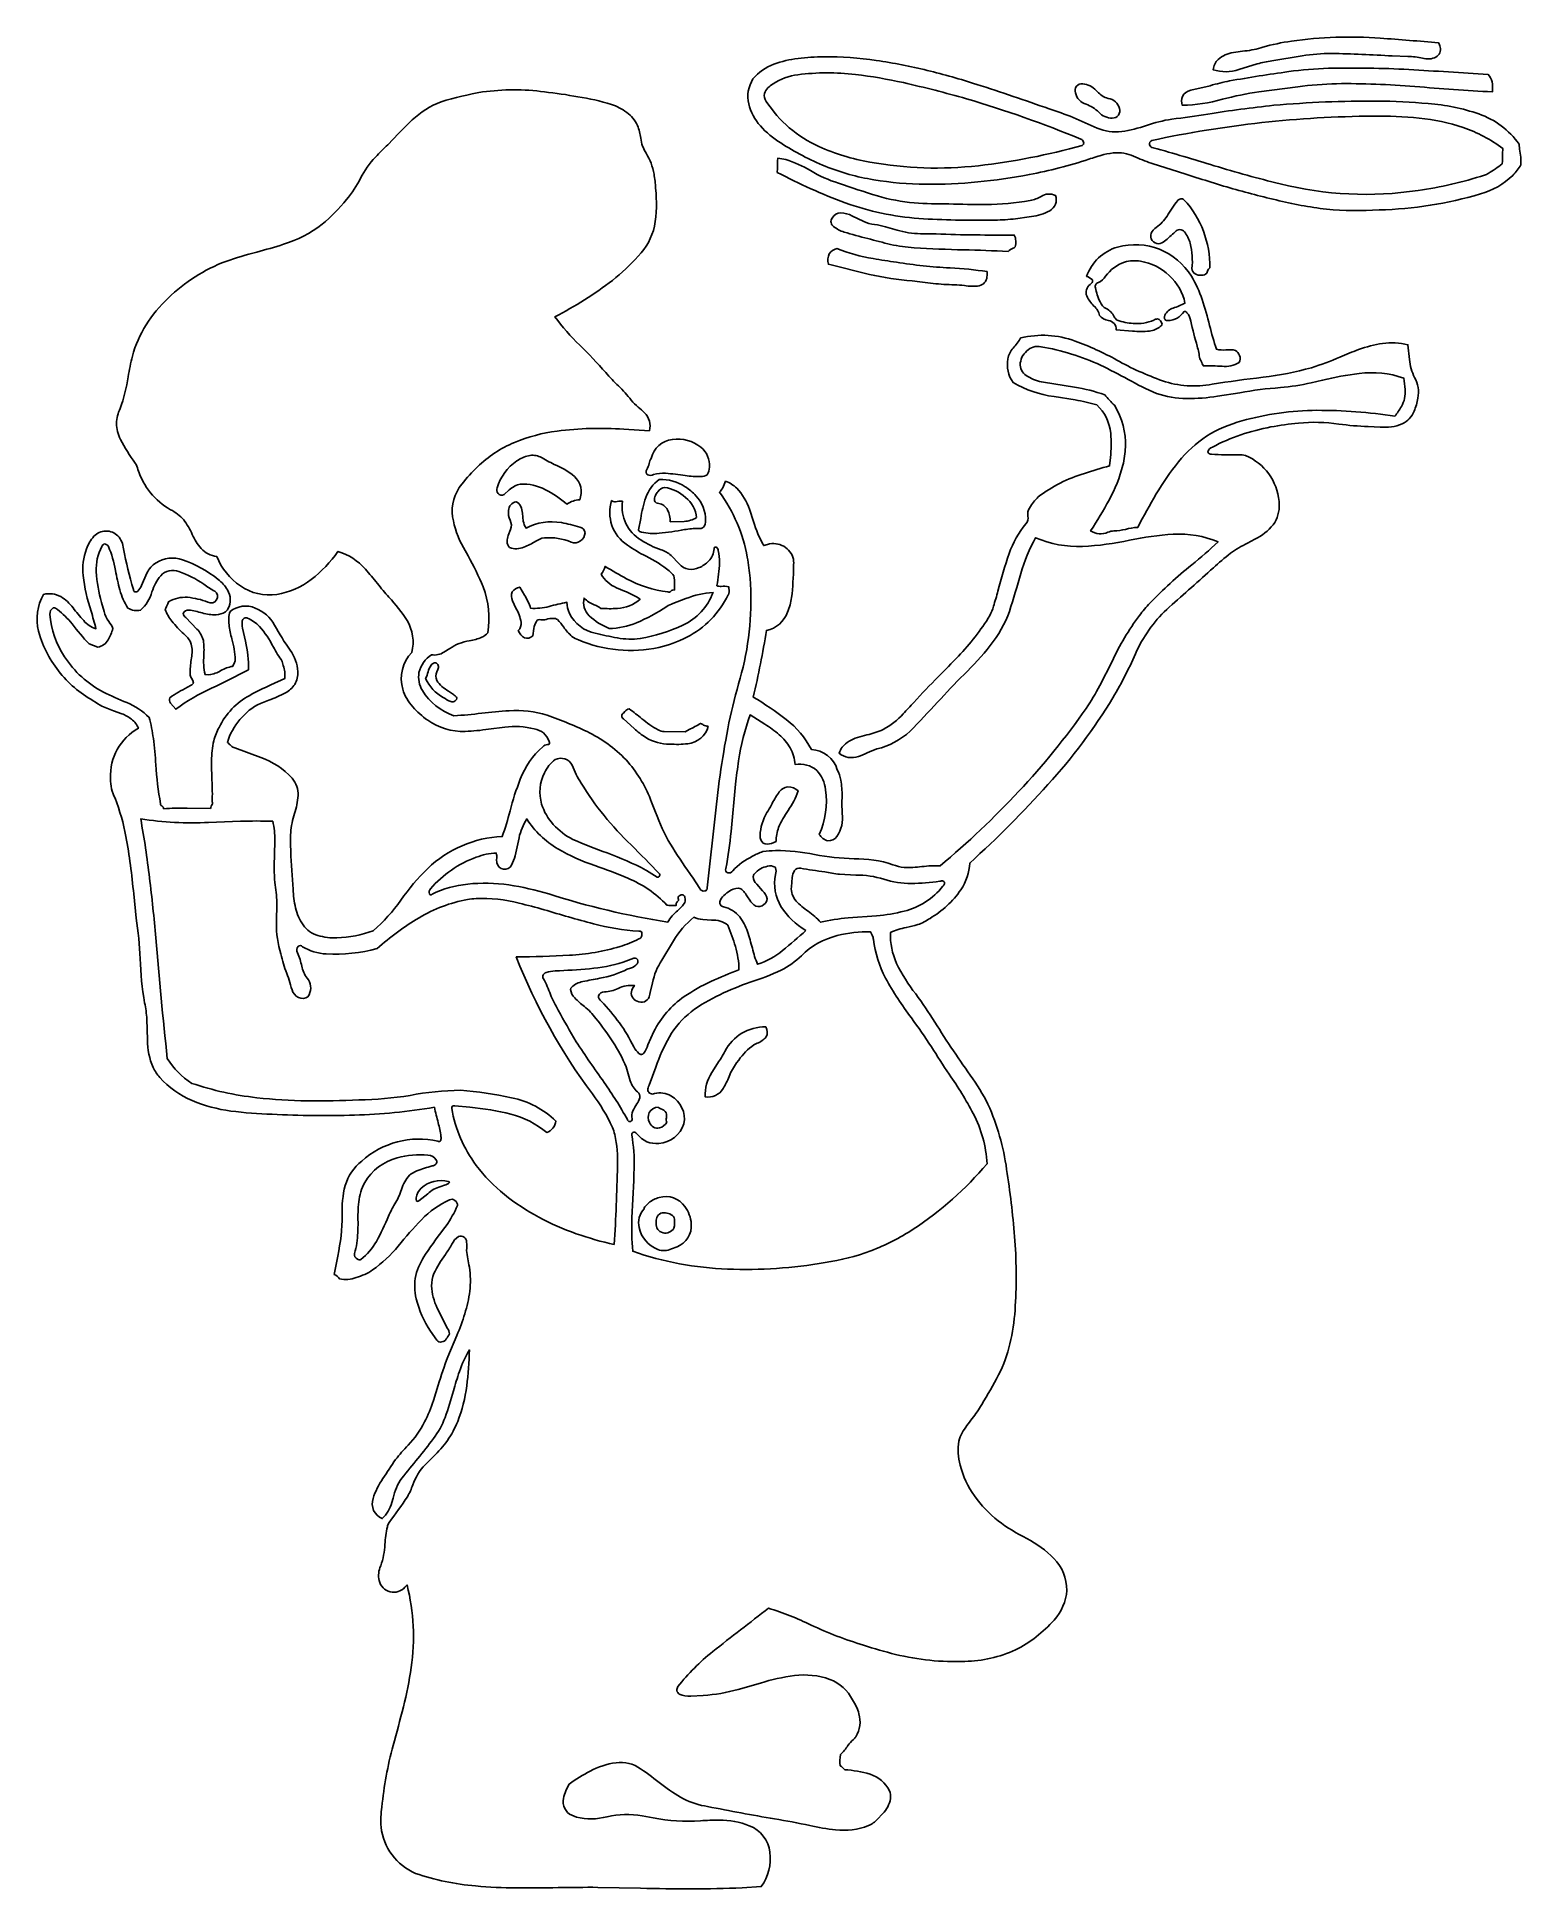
# Model space of a CAD drawing. Header units: metres. Extents: x 0 to 14, y 2.3 to 19.7.
import ezdxf

# ---------------------------------------------------------------- set-up
doc = ezdxf.new("R2010")
doc.units = ezdxf.units.M

msp = doc.modelspace()

# ---------------------------------------------------------------- linework, layer by layer
at = {"layer": 'Layer 1', "color": 0}
for points in [[(11.64863, 19.50509, 0.0396), (11.51036, 19.47703), (11.33619, 19.42223, -0.1549), (11.09415, 19.42187, -0.1643), (11.14167, 19.51961, -0.1475), (11.28478, 19.58258), (11.39408, 19.59846, 0.0526), (11.56301, 19.63467, -0.0337), (11.83179, 19.6905, -0.0547), (12.6707, 19.71883, -0.0052), (13.22053, 19.67481, -0.052), (13.23404, 19.63573, -0.3687), (13.19522, 19.54027, -0.1852), (13.06823, 19.53109, 0.0508), (12.93036, 19.54591), (12.78322, 19.55153, 0.0113), (12.21074, 19.57483, 0.0405), (11.93411, 19.55218), (11.64863, 19.50509)], [(12.66028, 18.09976, -0.0367), (12.16244, 18.10641, -0.0306), (11.68842, 18.19374, -0.0142), (11.22177, 18.31656, -0.0055), (10.75857, 18.46216), (10.52918, 18.53441, -0.0251), (10.36592, 18.59623, 0.1291), (10.18125, 18.63871, 0.0541), (10.06247, 18.62109, 0.0201), (9.92025, 18.5773, -0.0357), (9.36053, 18.43416, -0.0497), (8.38127, 18.34117, -0.039), (7.89291, 18.38443, -0.0547), (7.43613, 18.51134, -0.0442), (7.01522, 18.73084, -0.0704), (6.8236, 18.89222, -0.1328), (6.7148, 19.09943, -0.2081), (6.75407, 19.33441, -0.1409), (6.95034, 19.47351, -0.0603), (7.17864, 19.5277, -0.0295), (7.42264, 19.5445, -0.0385), (7.91724, 19.50905, -0.0253), (8.39823, 19.41523, -0.0163), (8.86409, 19.28351, -0.0069), (9.5476, 19.05277, -0.0158), (9.77459, 18.97201, 0.0102), (9.99986, 18.87134, 0.1233), (10.23131, 18.8378, 0.0474), (10.46493, 18.89631, -0.0468), (10.70356, 18.955, 0.0063), (11.04448, 19.00346, -0.0124), (11.66573, 19.08597, -0.0231), (12.63986, 19.12643, -0.0222), (13.12259, 19.10222, -0.0664), (13.60017, 19.00441, -0.1545), (13.97906, 18.72052), (13.98424, 18.67142, -0.0501), (13.99714, 18.52488, -0.0549), (13.91977, 18.42584, -0.1266), (13.61419, 18.25102, -0.0663), (12.66028, 18.09976)], [(9.85851, 18.70816, 0.3892), (9.87204, 18.73856, 0.2716), (9.84691, 18.76681, 0.025), (8.76735, 19.14875, 0.0115), (8.1723, 19.30006, 0.0233), (7.71952, 19.37772, 0.0591), (7.17748, 19.37484, 0.1062), (6.94365, 19.28869, 0.1648), (6.8611, 19.19799, 0.2211), (6.87936, 19.12257, 0.1439), (7.37508, 18.69799, 0.0641), (7.85655, 18.55031, 0.0724), (8.87956, 18.5166, 0.0404), (9.85851, 18.70816)], [(11.52638, 19.21225, 0.0335), (11.18137, 19.14251, -0.0658), (10.80331, 19.08639, -0.1659), (10.80443, 19.16957, -0.2304), (10.88404, 19.2282), (11.06642, 19.27128, -0.0255), (11.24927, 19.31576, -0.0101), (11.80649, 19.40366, -0.0261), (12.18306, 19.43517, -0.0201), (12.93908, 19.42302, -0.0029), (13.68777, 19.37627, -0.0936), (13.72575, 19.30846, -0.0329), (13.72859, 19.21216, -0.0062), (12.99605, 19.26317, 0.0231), (12.25849, 19.29008, 0.0256), (11.89196, 19.26044), (11.52638, 19.21225)], [(5.29112, 2.28564, 0.0062), (4.91515, 2.28286, -0.0065), (4.52447, 2.2801, -0.0216), (4.13764, 2.29921, -0.0611), (3.57135, 2.4173, -0.2701), (3.24634, 2.8545, -0.0512), (3.25351, 3.04298, -0.0412), (3.35971, 3.62263, 0.0061), (3.45725, 3.98663, 0.026), (3.52981, 4.35742, 0.1004), (3.49137, 5.13673), (3.47083, 5.11486, -0.608), (3.22889, 5.1777, -0.1743), (3.24306, 5.31687, 0.0787), (3.28228, 5.51856, -0.0424), (3.30583, 5.68563, -0.1075), (3.32333, 5.72683, 0.0149), (3.49487, 5.96875, 0.0461), (3.54556, 6.08034, -0.1132), (3.66301, 6.26957), (3.73821, 6.34556, 0.1115), (3.96889, 6.67713, 0.0606), (4.05447, 7.01225, 0.0294), (4.07914, 7.3517, 0.0556), (3.98533, 7.14843, 0.0149), (3.92986, 6.96616, -0.0242), (3.84981, 6.71555, -0.0689), (3.74143, 6.51629, -0.0083), (3.4411, 6.14384, 0.0929), (3.35948, 5.95486), (3.34718, 5.91337, -0.1453), (3.25765, 5.76183, -0.4), (3.17114, 5.95141, -0.0781), (3.26381, 6.13942, -0.0117), (3.38356, 6.3182, -0.034), (3.50051, 6.45366, 0.0806), (3.65752, 6.67309, 0.0378), (3.73998, 6.87503), (3.78558, 7.0189, -0.0227), (3.8776, 7.28852), (3.96091, 7.48907, 0.0228), (4.03623, 7.69319, 0.0467), (4.08274, 7.90713, 0.0674), (4.07952, 8.13401, -0.0379), (4.05329, 8.29065, 0.0284), (4.05362, 8.36891, 0.5328), (3.97578, 8.42182, 0.1364), (3.91501, 8.3481, -0.0245), (3.85284, 8.25252, 0.0456), (3.74337, 8.07166, 0.104), (3.72356, 7.95703, 0.1078), (3.77602, 7.7474), (3.87434, 7.555, -0.1322), (3.89034, 7.50448, -0.0788), (3.86064, 7.45585, -0.2435), (3.8176, 7.42726, -0.3728), (3.77242, 7.44382), (3.71331, 7.52898, -0.0878), (3.5775, 7.83496, -0.1122), (3.57405, 8.05431, -0.0835), (3.66602, 8.2546, -0.0129), (3.85956, 8.52317, 0.0573), (3.96647, 8.71284, 0.2824), (3.94276, 8.76111, 0.3289), (3.89253, 8.76646, 0.0991), (3.62784, 8.58023, 0.0174), (3.40817, 8.33161, -0.0666), (3.16626, 8.10606, -0.0851), (3.01169, 8.03646, -0.1566), (2.85421, 8.02336, 0.1222), (2.8043, 8.06481), (2.83786, 8.23775, 0.0522), (2.87973, 8.62079, -0.0689), (2.90701, 8.9017, -0.1442), (3.06358, 9.13288, -0.2412), (3.78257, 9.32151, 0.3891), (3.80952, 9.32606, 0.1019), (3.81091, 9.36524, 0.0365), (3.78531, 9.49368, -0.0146), (3.74939, 9.6398, -0.0356), (2.99636, 9.56612, -0.0193), (2.21859, 9.57342, -0.0253), (1.82943, 9.60471, -0.0667), (1.46539, 9.70277, -0.1069), (1.15969, 9.92164, -0.0719), (1.09708, 10.01378, -0.1064), (1.04354, 10.27469), (1.03775, 10.47056, 0.0374), (1.01641, 10.6241, -0.0353), (0.9743, 11.04027, 0.0209), (0.93821, 11.42334), (0.91317, 11.65078, 0.0223), (0.84021, 12.19286, 0.0467), (0.73706, 12.55332, -0.0482), (0.70394, 12.64124, -0.03), (0.69476, 12.74012, -0.286), (0.95796, 13.21309, 0.1277), (0.89325, 13.29823, 0.0704), (0.80057, 13.35006), (0.72381, 13.37819, -0.0497), (0.59868, 13.43016, -0.0211), (0.41918, 13.54724, -0.0605), (0.25657, 13.69067, -0.0967), (0.03358, 14.06523), (0.01645, 14.12742, -0.197), (0.06388, 14.4757, -0.1876), (0.22474, 14.45382, -0.0918), (0.34104, 14.34976, 0.0163), (0.44202, 14.22778, 0.1487), (0.55695, 14.15208, 0.0138), (0.51128, 14.31729, -0.0495), (0.43634, 14.6522, -0.1159), (0.46864, 14.90332, -0.0905), (0.53784, 15.02292, -0.4171), (0.76464, 15.02755, -0.1626), (0.8167, 14.90486, 0.0254), (0.91032, 14.52285, 0.6779), (0.95154, 14.50503, 0.0969), (0.98581, 14.55797), (1.03733, 14.67576, -0.1396), (1.12466, 14.77281, -0.2303), (1.37365, 14.80183, -0.0863), (1.71055, 14.61646, -0.0839), (1.79684, 14.51858, -0.2771), (1.80245, 14.33789, -0.1412), (1.77965, 14.31003, -0.1257), (1.69021, 14.28296, -0.0695), (1.56045, 14.30027, 0.0305), (1.43373, 14.32783, 0.338), (1.38127, 14.29564, 0.2109), (1.40547, 14.25622), (1.50965, 14.14877, -0.1223), (1.57085, 14.04195, -0.0455), (1.57495, 13.90008, 0.0753), (1.58668, 13.71953), (1.62327, 13.71726, 0.1047), (1.73649, 13.75677, -0.0933), (1.84602, 13.79658), (1.85994, 13.82508, 0.1555), (1.87184, 13.85778, 0.0577), (1.83882, 14.0557, -0.0327), (1.81228, 14.18932, -0.1099), (1.82205, 14.31332, -0.275), (2.05952, 14.34688, -0.1689), (2.242, 14.1858, 0.0336), (2.39021, 13.94858, -0.1366), (2.46226, 13.74764, -0.1474), (2.43284, 13.62726, -0.1139), (2.34434, 13.54717, -0.0415), (2.18691, 13.47864), (2.10813, 13.44791, 0.1156), (1.91565, 13.29473, 0.1086), (1.79664, 13.07951, -0.0709), (1.83112, 13.0474, 0.1141), (1.86653, 13.02747), (2.11143, 12.93825, -0.1245), (2.40697, 12.74182, -0.1887), (2.46333, 12.57829, -0.0621), (2.43044, 12.40818, 0.0577), (2.39396, 12.23004, 0.0194), (2.39482, 12.05094, 0.0099), (2.41731, 11.6965, 0.0452), (2.43916, 11.52117, 0.0982), (2.51087, 11.35913, 0.1673), (2.65055, 11.25942, 0.0751), (2.83059, 11.23629, 0.0779), (3.17215, 11.30456, 0.0617), (3.4331, 11.59225, -0.046), (3.68668, 11.89223, -0.1818), (4.38882, 12.19254, 0.0202), (4.46272, 12.43332, -0.0297), (4.55897, 12.73263, -0.1218), (4.77093, 13.03839, -0.1627), (4.81701, 13.05926, 0.6998), (4.83154, 13.08968, 0.1004), (4.77798, 13.16913, 0.1042), (4.6915, 13.20703, 0.0952), (4.4132, 13.2242), (4.26117, 13.20478, -0.0291), (4.03941, 13.18309, -0.1587), (3.68611, 13.28919, -0.0613), (3.5455, 13.41507, -0.1142), (3.45103, 13.5806, -0.2659), (3.53634, 13.92894, 0.2026), (3.49164, 14.22795, 0.0521), (3.32087, 14.44822, -0.0165), (3.21129, 14.57868, 0.0196), (3.09804, 14.71265, 0.1461), (2.83931, 14.88027, -0.0776), (2.58815, 14.61528, -0.1211), (2.26322, 14.47572, -0.1928), (1.92002, 14.55494, -0.1494), (1.69701, 14.83374, -0.1773), (1.54895, 14.90846, -0.0747), (1.46592, 15.04035, 0.0469), (1.38537, 15.17923, 0.0996), (1.2603, 15.27371, -0.1843), (0.9536, 15.65121, 0.1017), (0.927, 15.71258, -0.0379), (0.78885, 15.93595, -0.1014), (0.75057, 16.0881, -0.0994), (0.7855, 16.2281, 0.0494), (0.86065, 16.52604, -0.0176), (0.9015, 16.72123, -0.0773), (1.03, 17.0154, -0.0604), (1.23802, 17.26884, -0.1021), (1.7836, 17.61483, -0.0219), (2.07396, 17.70281, 0.0146), (2.32521, 17.77599, 0.091), (2.6904, 17.96446, 0.0499), (2.92125, 18.19793, 0.0515), (3.05357, 18.39891, -0.0738), (3.19413, 18.59833, -0.0166), (3.30914, 18.71511), (3.41143, 18.81885, -0.0194), (3.54112, 18.94791, -0.1029), (3.81337, 19.11884, -0.032), (4.20317, 19.21171, -0.0676), (4.78712, 19.21286, -0.0178), (5.10308, 19.16652, -0.0367), (5.41819, 19.09437, -0.0766), (5.56274, 19.01945, -0.1297), (5.66552, 18.89568, -0.0594), (5.6954, 18.77592, 0.1147), (5.74693, 18.63439, -0.0919), (5.82055, 18.43724, -0.0296), (5.83539, 18.30392, -0.0715), (5.82464, 17.94587, -0.1398), (5.67129, 17.66385, -0.0386), (5.42861, 17.43599, -0.0469), (4.88657, 17.09284, 0.046), (5.11952, 16.82481, -0.0209), (5.36543, 16.56637, 0.0236), (5.48634, 16.4402, -0.0381), (5.60468, 16.30679, 0.0533), (5.67221, 16.24092, -0.0321), (5.73053, 16.1869, -0.2795), (5.77773, 16.01877), (5.53601, 16.03347, 0.0466), (4.90594, 16.01528, 0.0662), (4.50419, 15.9077, 0.0929), (4.15575, 15.67823, 0.037), (4.00903, 15.51564, 0.2104), (3.92131, 15.20605, 0.0921), (4.02276, 14.91804), (4.06634, 14.83764, -0.0361), (4.20845, 14.54517, -0.1409), (4.25183, 14.11425, -0.112), (4.19725, 14.07126, -0.0637), (4.07858, 14.03708, 0.1191), (3.89453, 13.96405), (3.83895, 13.9306, -0.1882), (3.72224, 13.90566, 0.1934), (3.60392, 13.73877, 0.1776), (3.6363, 13.56848, 0.1796), (3.93364, 13.33157, 0.0208), (4.19527, 13.35502, -0.019), (4.45421, 13.37866, -0.098), (4.81186, 13.33553, -0.033), (5.21331, 13.16974, -0.09), (5.57624, 12.89404, -0.0853), (5.79809, 12.51749), (5.83593, 12.42223, 0.0464), (5.97619, 12.1197, 0.0151), (6.15971, 11.84244, -0.0175), (6.25205, 11.70311, 0.3338), (6.30024, 11.67892, 0.4674), (6.32065, 11.70738), (6.40333, 12.44222, -0.0238), (6.538, 13.3173, -0.0119), (6.64634, 13.73608, 0.084), (6.72743, 14.62721, 0.0253), (6.70003, 14.82523, 0.1163), (6.43758, 15.43892, 0.0582), (6.46868, 15.47902, -0.038), (6.49604, 15.54153, -0.1085), (6.60114, 15.47696, -0.1099), (6.72023, 15.27785), (6.76019, 15.16326, 0.0559), (6.85518, 14.9349), (6.89196, 14.94694, -0.4238), (7.13605, 14.80667, -0.0592), (7.13577, 14.73936, -0.0312), (7.11779, 14.44521, -0.0607), (7.08084, 14.30791, -0.2564), (6.88127, 14.13542, -0.0168), (6.75701, 13.50772, -0.0299), (7.06775, 13.29515, -0.11), (7.3044, 13.0133, -0.3183), (7.5491, 12.82212, -0.0793), (7.58303, 12.7238, -0.0443), (7.59411, 12.57408, 0.0176), (7.59499, 12.41037, -0.1924), (7.54514, 12.19427, -0.2847), (7.45993, 12.1526, -0.1871), (7.3787, 12.2121, 0.1403), (7.43895, 12.6342, 0.1627), (7.3551, 12.81534, 0.2344), (7.15223, 12.87012, 0.1154), (7.104, 13.02949, 0.0812), (7.00066, 13.1526, 0.038), (6.8668, 13.25166), (6.72693, 13.3389, 0.0492), (6.61859, 12.90627, 0.0127), (6.59017, 12.68662), (6.54805, 12.23991, -0.0198), (6.49862, 11.89135, 0.4504), (6.51613, 11.85088, 0.377), (6.56247, 11.87002, -0.0885), (6.75007, 12.00631, -0.0442), (6.84735, 12.05054, -0.0271), (6.96619, 12.06037, -0.0486), (7.33567, 12.0231, 0.0445), (7.70726, 11.98313, -0.0833), (8.07337, 11.92709, 0.0678), (8.17937, 11.90126, 0.0444), (8.3465, 11.90837, -0.048), (8.51899, 11.91553, 0.0301), (9.26114, 12.61903, 0.0363), (9.8959, 13.39991, 0.0279), (10.02554, 13.61643), (10.14007, 13.84132, -0.0502), (10.39931, 14.27766, -0.0209), (10.49731, 14.39275, -0.0316), (10.89209, 14.75372, 0.0134), (11.14082, 14.97016, 0.1137), (10.71708, 15.04283, 0.037), (10.30608, 14.9858, -0.0418), (9.86284, 14.92719, -0.1111), (9.41986, 15.00991, 0.0594), (9.28124, 14.67349, -0.007), (9.17289, 14.31513, -0.0842), (8.99221, 13.993, -0.0315), (8.74438, 13.7202, 0.0098), (8.49449, 13.45837, -0.0093), (8.23491, 13.18454, -0.1283), (7.92209, 13.01774, 0.0475), (7.83104, 12.98112, -0.0394), (7.74781, 12.94669, -0.2565), (7.56623, 12.97751, -0.0825), (7.59658, 13.03521, -0.1509), (7.73906, 13.12479), (7.82889, 13.15051, 0.0495), (7.98217, 13.20159, 0.0841), (8.17106, 13.3498, 0.0143), (8.27041, 13.45691, -0.0149), (8.50202, 13.69911, 0.008), (8.69089, 13.89342, 0.0559), (8.98731, 14.27563, 0.0545), (9.02164, 14.36283, 0.0134), (9.06463, 14.50705, -0.0222), (9.16973, 14.85991, -0.0821), (9.32721, 15.14193, 0.2651), (9.34685, 15.21297, -0.2027), (9.36315, 15.28962, -0.0968), (9.44525, 15.39418, -0.0896), (9.87954, 15.61603, -0.0136), (10.11752, 15.68692), (10.12508, 15.76585, 0.0503), (10.12836, 15.99357, 0.1835), (9.99569, 16.26142, 0.0343), (9.79325, 16.30818), (9.5931, 16.33974, -0.0997), (9.20663, 16.47231, -0.2022), (9.15811, 16.69502, -0.1511), (9.20729, 16.7966, 0.0639), (9.27893, 16.89345, -0.1472), (9.79211, 16.86355, -0.0395), (10.18449, 16.68462, 0.0411), (10.61584, 16.48886, 0.1291), (11.08527, 16.45738, -0.0084), (11.56442, 16.52227, 0.0366), (12.02215, 16.61267, 0.0283), (12.28946, 16.71285, -0.0123), (12.46508, 16.7829, -0.0551), (12.69144, 16.84065, -0.0922), (12.93099, 16.82835), (12.9452, 16.68905, 0.095), (12.99395, 16.51986, -0.1813), (13.02449, 16.3241, -0.0593), (12.98903, 16.20214, -0.1833), (12.87705, 16.08212, -0.1282), (12.67023, 16.053), (12.5564, 16.05824, -0.0274), (12.27917, 16.08071, 0.0632), (11.89764, 16.08976, 0.0215), (11.63872, 16.0534, 0.0767), (11.08658, 15.86357, 0.2891), (11.04493, 15.81797, 0.3866), (11.07933, 15.79669, 0.0205), (11.33247, 15.79023, -0.0736), (11.39996, 15.78359, -0.2792), (11.71588, 15.35211, -0.1525), (11.67657, 15.15357), (11.66137, 15.13165, -0.1019), (11.48624, 14.9949), (11.419, 14.95898, 0.0413), (11.2568, 14.86267, 0.0194), (11.09635, 14.72655, -0.0042), (10.67984, 14.35549, 0.098), (10.37503, 13.94473, -0.0315), (10.14876, 13.50109, -0.0474), (9.53626, 12.68182, -0.0245), (8.79878, 11.94246, -0.1309), (8.71442, 11.69044, -0.1091), (8.42375, 11.42117, -0.0672), (8.30788, 11.36166, -0.0193), (8.19903, 11.33427, 0.0529), (8.05175, 11.2889, 0.1232), (8.10853, 10.99596, 0.0533), (8.28904, 10.70803, -0.0183), (8.46836, 10.44265, 0.0126), (8.82598, 9.90886, -0.0516), (8.98701, 9.63176, -0.0696), (9.15158, 9.01486, -0.0197), (9.22421, 8.38103, -0.0352), (9.22564, 7.72734, -0.0396), (9.17748, 7.41001, -0.0598), (9.07108, 7.11646, -0.0165), (8.91103, 6.83738, -0.0351), (8.82116, 6.70483, 0.0349), (8.72691, 6.57083, 0.0779), (8.69635, 6.4932, 0.1135), (8.70819, 6.26498, 0.0933), (8.84386, 5.97604, 0.069), (9.06487, 5.74113, 0.0393), (9.336, 5.57321, -0.0828), (9.59257, 5.38635, -0.1966), (9.71365, 5.08492, -0.1716), (9.59377, 4.80572, -0.0957), (9.22959, 4.524, -0.1006), (8.75207, 4.41563, -0.0692), (8.09901, 4.48212, -0.0195), (7.79514, 4.56888, -0.0373), (7.30234, 4.75889, 0.0375), (6.90074, 4.91684, 0.0057), (6.37501, 4.50803, 0.0597), (6.04653, 4.17926, 0.4428), (6.05899, 4.10679, 0.146), (6.16644, 4.08957), (6.28518, 4.09543, 0.055), (6.61364, 4.15149), (6.82602, 4.21163, -0.0439), (7.14417, 4.28174, -0.1186), (7.47866, 4.24662, -0.184), (7.69382, 4.05328, -0.0814), (7.7527, 3.92218, -0.209), (7.72445, 3.70543, -0.0648), (7.70136, 3.68084, 0.0439), (7.65009, 3.62212, -0.0372), (7.57981, 3.53698, 0.0818), (7.57722, 3.43212, -0.0549), (7.61874, 3.395, -0.0585), (7.85817, 3.35222, -0.203), (8.04093, 3.1961, -0.1314), (8.05125, 3.12272, -0.1442), (7.97663, 2.97852), (7.92854, 2.92826, -0.1189), (7.84224, 2.86747, -0.1216), (7.53322, 2.82778, -0.0346), (7.28975, 2.86797, 0.0152), (6.95754, 2.93084, -0.0058), (6.32664, 3.04763, -0.0804), (6.09807, 3.12027, -0.0406), (5.89449, 3.25519, 0.0107), (5.69474, 3.4037, 0.1872), (5.46211, 3.46081, 0.087), (5.21771, 3.38109, 0.0386), (5.02164, 3.25978, 0.0932), (4.96724, 3.12423, 0.36), (5.04663, 2.96483), (5.0884, 2.94826, 0.1304), (5.37756, 2.95126, -0.1036), (5.70836, 2.95917), (5.81213, 2.94197, 0.0709), (6.25814, 2.91387, -0.0174), (6.43591, 2.91865, -0.1023), (6.71943, 2.8666, -0.2755), (6.91449, 2.6161, -0.1844), (6.83171, 2.2922), (6.65181, 2.28056, -0.0187), (5.69427, 2.27829), (5.29112, 2.28564)], [(10.14291, 18.96543, -0.2143), (10.01503, 19.02031, 0.1215), (9.89508, 19.09606, -0.264), (9.79533, 19.20363, -0.5543), (9.86348, 19.28879, -0.2044), (9.98971, 19.22629), (10.0023, 19.21434, 0.1582), (10.10428, 19.15178, -0.304), (10.20964, 19.05591, -0.525), (10.14291, 18.96543)], [(13.68901, 18.44391, 0.0327), (13.81981, 18.53524, 0.0363), (13.8223, 18.63014), (13.82527, 18.67921, 0.0817), (13.45219, 18.87675, 0.0555), (13.03737, 18.96534, 0.0294), (12.60171, 18.98403, 0.0513), (10.51514, 18.75435, 0.8198), (10.52874, 18.68666, -0.0066), (11.10468, 18.51663, 0.0145), (11.72501, 18.34635, 0.0996), (13.0272, 18.28347, 0.0437), (13.65332, 18.42845, 0.0898), (13.68901, 18.44391)], [(9.20767, 18.01403, -0.0265), (9.01041, 18.00341, -0.0194), (8.31864, 18.019, -0.0688), (7.62468, 18.16734, -0.0335), (6.98354, 18.45416), (6.98506, 18.49126, -0.0389), (6.9879, 18.58715, -0.046), (7.06314, 18.57462, -0.0612), (7.29636, 18.47006, 0.0592), (7.56099, 18.352, 0.0077), (7.92722, 18.23163, 0.0465), (8.2756, 18.16572, 0.0175), (8.60125, 18.1566, 0.0078), (8.95087, 18.15044, 0.0431), (9.36802, 18.18764, 0.0884), (9.47131, 18.22797, -0.256), (9.60577, 18.23721, -0.385), (9.5527, 18.09126, -0.0952), (9.37948, 18.03782), (9.20767, 18.01403)], [(11.03352, 17.50397, -0.2395), (10.98339, 17.48353, -0.1546), (10.92335, 17.49692, -0.2406), (10.8943, 17.54681, 0.0832), (10.87811, 17.785, 0.1086), (10.82249, 17.89298, 0.4853), (10.73478, 17.89385, -0.0183), (10.63491, 17.80382, -0.1411), (10.5803, 17.78164, -0.5329), (10.50889, 17.87964, -0.1217), (10.55699, 17.9353, 0.1066), (10.6588, 18.0421, -0.0348), (10.75991, 18.18845, -0.4162), (10.81893, 18.19637, -0.1924), (11.06264, 17.55403, 0.1962), (11.04205, 17.52369), (11.03352, 17.50397)], [(9.16002, 17.70761, 0.0103), (8.74162, 17.72358, -0.0114), (8.27459, 17.74332, -0.0392), (8.05221, 17.77469, -0.0102), (7.8363, 17.83098, -0.0198), (7.61346, 17.89142, -0.0851), (7.51477, 17.94237, -0.4273), (7.50009, 18.0237, -0.2557), (7.58354, 18.07294, -0.104), (7.68786, 18.04513), (7.79815, 17.99163, 0.0867), (7.90076, 17.96319, -0.0392), (8.00404, 17.94109), (8.11327, 17.91033, 0.0712), (8.33356, 17.87576), (8.48103, 17.87316, 0.0109), (9.21838, 17.86319, -0.1943), (9.22607, 17.7509, -0.0988), (9.20904, 17.73822, 0.1882), (9.16002, 17.70761)], [(8.96377, 17.51789, -0.0496), (8.96094, 17.46889, -0.3292), (8.88855, 17.38462, -0.086), (8.74781, 17.38663, 0.0284), (8.65417, 17.39433, -0.0291), (8.45291, 17.40742, 0.012), (8.25428, 17.43048, -0.0382), (7.85358, 17.49258), (7.46478, 17.5873, -0.1871), (7.47409, 17.6874, -0.1808), (7.54489, 17.73515, 0.0537), (7.88794, 17.64111, 0.0092), (8.10668, 17.60746, 0.0271), (8.61247, 17.55273, -0.0271), (8.96377, 17.51789)], [(11.3387, 16.66294, -0.1657), (11.17765, 16.62543, 0.0221), (11.00297, 16.62879), (10.99106, 16.65041, 0.0945), (10.96805, 16.69549, 0.0285), (10.94411, 16.81456, -0.0132), (10.88274, 17.04968, 0.1588), (10.84673, 17.13117, 0.3532), (10.81977, 17.14197, -0.2539), (10.66693, 17.05619, -0.5414), (10.63432, 17.09302), (10.63831, 17.10802, -0.203), (10.71663, 17.17397, 0.041), (10.82823, 17.2206, 0.1602), (10.68068, 17.48071, 0.1529), (10.40884, 17.6161, 0.1159), (10.25773, 17.60724, 0.1478), (10.07834, 17.47494, -0.1612), (10.01192, 17.41504, 0.4552), (9.98392, 17.36665, 0.0572), (10.02697, 17.23333, 0.1959), (10.08457, 17.16921, -0.1724), (10.16184, 17.09264, 0.1521), (10.18866, 17.06109, 0.0795), (10.34064, 17.0297, 0.1331), (10.53512, 17.06117, -0.0936), (10.56837, 17.07336, -0.2954), (10.61238, 17.0218, -0.2075), (10.59534, 16.99998, -0.1363), (10.49331, 16.95831, -0.0592), (10.33314, 16.95766), (10.17884, 16.97088, 0.4074), (10.10563, 17.05686, -0.1848), (10.02194, 17.10507, 0.1649), (9.97019, 17.19387, -0.0863), (9.90169, 17.28852, -0.3336), (9.93266, 17.39662), (9.94551, 17.40974, 0.3523), (9.95464, 17.44024, 0.1251), (9.89975, 17.47355, -0.2407), (10.19287, 17.74965, -0.3355), (10.88863, 17.47382, -0.0573), (10.99063, 17.25397, -0.019), (11.06075, 17.01042, 0.0176), (11.12474, 16.78622, 0.0816), (11.21432, 16.78004, -0.0699), (11.30335, 16.77612, -0.1425), (11.34394, 16.72669, -0.2169), (11.3387, 16.66294)], [(10.26592, 15.08835, -0.0546), (10.38285, 15.10679, -0.0095), (10.55809, 15.42227, -0.0389), (10.76756, 15.72473, -0.0721), (11.03284, 15.96787, -0.0757), (11.36508, 16.11081, -0.0683), (12.07196, 16.21058, -0.0396), (12.80804, 16.15423, 0.0323), (12.86904, 16.2461, 0.1529), (12.90525, 16.40662, 0.0281), (12.89137, 16.515, 0.1162), (12.47176, 16.55788, 0.0295), (12.1265, 16.49468), (12.01964, 16.47109, -0.0362), (11.72811, 16.4245, 0.0284), (11.34592, 16.3767), (11.13623, 16.34303, -0.0411), (10.84312, 16.32161, -0.0812), (10.56009, 16.36995, -0.0325), (10.29186, 16.50246, 0.0112), (10.03242, 16.6361, 0.0654), (9.46979, 16.81023, 0.2527), (9.33647, 16.77003, 0.2133), (9.27394, 16.63785, 0.2524), (9.34638, 16.5284, 0.0962), (9.49424, 16.47505), (9.78663, 16.4281, -0.048), (10.07154, 16.35643, 0.0401), (10.1647, 16.25806, -0.1486), (10.2663, 15.86444, -0.0501), (10.24205, 15.69214, -0.0622), (10.11285, 15.36509, -0.0221), (9.93794, 15.07406, 0.2422), (10.10104, 15.06059, -0.0843), (10.15845, 15.07446, 0.0513), (10.26592, 15.08835)], [(6.32135, 15.60351, -0.1803), (6.26278, 15.58661, -0.0463), (6.11495, 15.59505, 0.0297), (5.92973, 15.61667, 0.0726), (5.81615, 15.60441, -0.2205), (5.76112, 15.60197, -0.4077), (5.75139, 15.65307, 0.113), (5.77415, 15.70865, -0.154), (5.79512, 15.75795, -0.3261), (5.99386, 15.93568, -0.2111), (6.2632, 15.86191, -0.2483), (6.34295, 15.67606, -0.1403), (6.32135, 15.60351)], [(4.9992, 15.32679, 0.0518), (4.7959, 15.46212, 0.1336), (4.56118, 15.51542, 0.1228), (4.45573, 15.46123), (4.40584, 15.41831, -0.4042), (4.34981, 15.42789, -0.2911), (4.34204, 15.48077, -0.1732), (4.52611, 15.73343, -0.1022), (4.63727, 15.78265, -0.1688), (4.74824, 15.77058, 0.0176), (4.87964, 15.70106, -0.0767), (5.0696, 15.58799, -0.3114), (5.11956, 15.36637, 0.1404), (4.9992, 15.32679)], [(6.2871, 15.10892, -0.2292), (6.24126, 15.09691, 0.0393), (6.10762, 15.08576, -0.0229), (5.86878, 15.05123, -0.0785), (5.70361, 15.06265, -0.3501), (5.67364, 15.08462), (5.69531, 15.18985, -0.041), (5.74257, 15.38764, -0.1484), (5.87019, 15.55923, -0.1568), (6.11417, 15.49067, -0.0699), (6.21647, 15.40448, -0.1982), (6.30737, 15.17143, -0.1754), (6.2871, 15.10892)], [(6.22108, 15.19892, 0.2122), (6.11798, 15.38936, 0.1437), (5.9219, 15.48437, 0.2182), (5.85563, 15.44303, 0.0586), (5.83373, 15.40854, 0.1719), (5.82556, 15.35688, 0.294), (5.86541, 15.33288, -0.2275), (5.94771, 15.27225, -0.1202), (5.97436, 15.15999), (6.10438, 15.16265, 0.1111), (6.22108, 15.19892)], [(4.78636, 15.00692), (4.76261, 15.00425), (4.70501, 14.97555, -0.033), (4.59372, 14.92078, -0.2116), (4.45916, 14.91827, -0.1915), (4.43436, 14.97368, -0.0982), (4.44638, 15.03001), (4.46836, 15.0873, 0.2142), (4.46332, 15.174, -0.1379), (4.44859, 15.26745, -0.3374), (4.52026, 15.34884, -0.1987), (4.56417, 15.3054, -0.0763), (4.57912, 15.23993), (4.58788, 15.16665, 0.1083), (4.61335, 15.09976, -0.169), (4.94678, 15.15149, -0.0381), (5.11986, 15.10812, -0.3611), (5.17026, 15.05444, -0.4897), (5.04023, 14.96665, 0.1302), (4.78636, 15.00692)], [(6.51906, 14.47227, -0.1655), (6.12859, 14.07056, -0.0659), (5.86602, 13.97606, -0.1544), (5.10767, 14.04656, -0.0687), (5.04644, 14.07905, -0.057), (4.9693, 14.16656, 0.0402), (4.90887, 14.23812, 0.1613), (4.87384, 14.24903, 0.0763), (4.80245, 14.2395, -0.1402), (4.75228, 14.23585, 0.4139), (4.71128, 14.22101, 0.0999), (4.68821, 14.15372), (4.67623, 14.0837, -0.295), (4.59906, 14.06658, -0.1811), (4.54095, 14.13372, 0.2158), (4.56669, 14.21302, 0.0904), (4.51825, 14.34605), (4.48656, 14.41536, -0.2184), (4.48354, 14.49917, -0.204), (4.55421, 14.54391), (4.59785, 14.46835, -0.0716), (4.65638, 14.34439, 0.0826), (4.83032, 14.36123, -0.0202), (4.99878, 14.40113, 0.0975), (5.02333, 14.29607, 0.232), (5.26703, 14.10896, 0.0164), (5.47552, 14.06507, 0.0729), (5.69013, 14.05848, 0.0651), (6.09362, 14.18492, 0.1961), (6.37756, 14.49401, 0.0754), (6.12103, 14.43603), (5.99954, 14.38919, 0.0579), (5.94099, 14.3613, -0.0441), (5.65503, 14.20681, -0.0929), (5.39685, 14.15366, -0.0929), (5.21021, 14.27449, -0.2748), (5.16162, 14.44035, 0.1189), (5.25708, 14.37728, -0.0608), (5.31975, 14.34351, 0.0352), (5.47557, 14.34302, 0.1773), (5.68943, 14.43022, 0.0658), (5.5427, 14.50513), (5.46687, 14.53777, -0.1708), (5.32282, 14.66589, 0.121), (5.35931, 14.7385, 0.0165), (5.56127, 14.62313, 0.0997), (5.95137, 14.49997, 0.3944), (5.97938, 14.50591, -0.2853), (6.01299, 14.51591), (6.0133, 14.56597, 0.0674), (6.00813, 14.65111, 0.0378), (5.96436, 14.69611, 0.0574), (5.74561, 14.83504, -0.0361), (5.56903, 14.94002, -0.1602), (5.42154, 15.1261, -0.1407), (5.41996, 15.36031, 0.2397), (5.45651, 15.34932, -0.0477), (5.52272, 15.35281, 0.3039), (5.69691, 14.98883, 0.0613), (5.88783, 14.89559, -0.1184), (5.98108, 14.84284), (6.05807, 14.7625, 0.341), (6.24632, 14.72791, 0.1037), (6.33508, 14.78902, 0.1774), (6.38798, 14.90524, -0.5441), (6.40543, 14.92163, -0.3099), (6.42554, 14.88871, -0.0636), (6.43794, 14.77397, -0.0409), (6.41291, 14.55755, 0.1061), (6.45426, 14.55096, -0.0931), (6.52541, 14.54726, -0.0409), (6.52773, 14.48359, -0.281), (6.51906, 14.47227)], [(1.63826, 12.45726, -0.1373), (1.65215, 12.49515, 0.3838), (1.65384, 12.51951, 0.0208), (1.65169, 12.72314, -0.0141), (1.64828, 12.90688, -0.0534), (1.66895, 13.09473, -0.0757), (1.71991, 13.22137, -0.1587), (2.0076, 13.52283, -0.025), (2.20772, 13.62161), (2.33925, 13.68345, 0.1093), (2.32287, 13.80401), (2.31407, 13.84387, -0.0341), (2.23121, 13.97816, 0.0662), (2.09933, 14.17336, 0.0931), (1.98784, 14.25187, 0.4655), (1.93689, 14.22524, 0.1171), (1.94068, 14.1581), (1.96712, 14.03404, -0.0732), (1.99478, 13.76515, -0.021), (1.64735, 13.59121, 0.0548), (1.31066, 13.39233), (1.26038, 13.44884, -0.2544), (1.25447, 13.50086, -0.0373), (1.41977, 13.59913), (1.45537, 13.62032, 0.1654), (1.47624, 13.6389, 0.188), (1.46343, 13.67513, -0.1636), (1.44514, 13.75837, -0.0238), (1.46044, 13.89296, 0.12), (1.45064, 14.02334, 0.112), (1.38572, 14.10295, -0.0379), (1.27358, 14.22248, -0.0717), (1.21009, 14.33241, -0.0433), (1.23569, 14.38711), (1.24274, 14.4053, -0.1529), (1.42205, 14.44759, -0.0651), (1.61362, 14.40296, 0.9596), (1.67788, 14.50524, -0.0364), (1.57382, 14.57135, 0.0694), (1.33927, 14.69018, 0.3079), (1.16857, 14.6517, 0.1017), (1.08588, 14.49871, -0.1462), (0.97845, 14.32646, -0.1981), (0.85868, 14.34606, -0.0746), (0.78329, 14.51667, -0.0179), (0.7403, 14.70174, 0.0538), (0.67586, 14.92686, 0.2543), (0.6351, 14.95081, 0.2136), (0.61363, 14.92682, 0.1409), (0.56045, 14.68902, 0.0565), (0.60937, 14.40027), (0.63365, 14.31519, 0.1027), (0.6781, 14.22054, -0.0756), (0.71706, 14.15334, -0.0667), (0.67259, 14.04555, -0.219), (0.57417, 13.97879), (0.4919, 14.00869, -0.0202), (0.33211, 14.19694, 0.0564), (0.19344, 14.33297, 0.2551), (0.15427, 14.34871, 0.276), (0.12299, 14.28782, 0.1287), (0.26127, 13.88663, 0.1278), (0.62724, 13.55347, 0.0194), (0.84714, 13.45494, -0.1045), (1.0587, 13.31604, -0.0362), (1.09885, 13.11818, -0.0138), (1.12275, 12.86914, 0.0333), (1.16699, 12.50201, 0.3679), (1.17969, 12.48081, -0.3096), (1.19459, 12.45414, -0.0191), (1.41615, 12.46058), (1.63826, 12.45726)], [(3.9439, 13.47113, -0.2879), (3.90428, 13.46443, -0.0259), (3.83285, 13.50243, -0.1538), (3.66558, 13.68338, 0.0821), (3.69001, 13.74411, -0.1091), (3.71861, 13.80816, -0.2401), (3.75954, 13.83077, -0.4979), (3.78057, 13.76767), (3.77272, 13.74599, 0.2029), (3.77186, 13.6642, 0.1195), (3.88195, 13.56351), (3.92853, 13.53216, -0.0785), (3.95861, 13.50561, -0.3529), (3.9439, 13.47113)], [(6.33184, 13.23208, -0.3172), (6.13863, 13.06764, -0.0528), (5.9696, 13.06419, -0.1458), (5.74424, 13.12595, -0.0414), (5.63234, 13.21025), (5.5332, 13.30155, -0.5733), (5.53221, 13.35688), (5.54642, 13.37052, -0.1991), (5.58695, 13.39484, -0.022), (5.70613, 13.30361, 0.0556), (5.85899, 13.19827, 0.1348), (5.91705, 13.1813), (6.11546, 13.18023), (6.15093, 13.20216, 0.0388), (6.25975, 13.25959, -0.0799), (6.28649, 13.24193, 0.0986), (6.33184, 13.23208)], [(5.8715, 11.83999, 0.0094), (5.60432, 12.11298, -0.0623), (5.13213, 12.69656, -0.0525), (5.04864, 12.86437, 0.4064), (4.88853, 12.91818, 0.1297), (4.78752, 12.7922, 0.1912), (4.76099, 12.49835, 0.1108), (4.87103, 12.30523, 0.0975), (5.05653, 12.16591, 0.0194), (5.37851, 12.03736, -0.0386), (5.74255, 11.87563, -0.0177), (5.84384, 11.81241, 0.8381), (5.8715, 11.83999)], [(6.97158, 12.14572), (6.92848, 12.12816, -0.2209), (6.85087, 12.12967, -0.2529), (6.82059, 12.20223, -0.1281), (6.88615, 12.41763, 0.0313), (6.92789, 12.49063, -0.0415), (6.9939, 12.60145, -0.2114), (7.08279, 12.66107, -0.1987), (7.18095, 12.62241, -0.0699), (7.08453, 12.43769, 0.0499), (6.996, 12.27734, 0.097), (6.97158, 12.14572)], [(5.44611, 8.34606, 0.0101), (5.47598, 9.08641, 0.0678), (5.45091, 9.38181, 0.0354), (5.42775, 9.45001, 0.0571), (5.23903, 9.76606, -0.0668), (4.52169, 11.05684, 0.0098), (5.02291, 11.07319, 0.0599), (5.5004, 11.15523, 0.0356), (5.6761, 11.22645, 0.3216), (5.70592, 11.26006, 0.1364), (5.70263, 11.2933, 0.1916), (5.676, 11.299, -0.0443), (5.24906, 11.36983, -0.0097), (4.78337, 11.50292, 0.0129), (4.54777, 11.56403, 0.0741), (4.14223, 11.60814, 0.026), (4.06045, 11.59839, 0.0892), (3.60525, 11.42713, 0.0498), (3.21017, 11.13637, -0.0798), (2.72946, 11.08549, -0.1254), (2.50527, 11.15326, 0.4142), (2.46398, 11.15686, 0.3219), (2.45912, 11.09516, -0.0533), (2.49851, 10.97138, 0.1078), (2.5479, 10.85707, -0.2974), (2.56828, 10.701, -0.3744), (2.49122, 10.66825, -0.222), (2.41569, 10.7258, -0.0538), (2.38725, 10.81604, 0.034), (2.35665, 10.90249, -0.0392), (2.3014, 11.08526, -0.0856), (2.26106, 11.37751), (2.26346, 11.57077, 0.0279), (2.24463, 11.75892, -0.0324), (2.2421, 12.02094), (2.24451, 12.15483, 0.0582), (2.22514, 12.33652, 0.0152), (1.91988, 12.33665), (1.62019, 12.32545, -0.0495), (0.97935, 12.35841, -0.0152), (1.0628, 11.80361, -0.0075), (1.12198, 11.23681, 0.0067), (1.23045, 10.09951, 0.1108), (1.4611, 9.86561, 0.0541), (2.07364, 9.73043, 0.0258), (2.55101, 9.70043, 0.0128), (3.03634, 9.70862, 0.0334), (3.52002, 9.75187, -0.0469), (3.99459, 9.79985, -0.0345), (4.47756, 9.72888, -0.1445), (4.89544, 9.51048, -0.2831), (4.80863, 9.40227, 0.1104), (4.46922, 9.57519, 0.0439), (4.08514, 9.63976), (3.94084, 9.65271, 0.6178), (3.91245, 9.62947, 0.118), (4.14434, 9.09248, 0.0623), (4.40994, 8.8174, 0.0851), (5.08773, 8.44804, 0.0318), (5.44611, 8.34606)], [(5.95154, 11.38543, -0.0995), (6.04228, 11.49309), (6.08019, 11.52955, 0.0872), (6.11013, 11.57183, 0.1772), (6.11282, 11.61736, 0.5382), (6.07017, 11.63911, 0.2), (6.04725, 11.62027, 0.2079), (6.04953, 11.60704, -0.3433), (6.03973, 11.57547, 0.2917), (6.02958, 11.54279), (5.98327, 11.54153, -0.0975), (5.94122, 11.54684, 0.1054), (5.57382, 11.79943, 0.0158), (5.26314, 11.91843, -0.0503), (4.91297, 12.07688, -0.1129), (4.61996, 12.35829, 0.0849), (4.54777, 12.18027), (4.50979, 12.00902, -0.0437), (4.47804, 11.92275, -0.6819), (4.33786, 11.94302, -0.0573), (4.33729, 11.98823, 0.0937), (4.33327, 12.03616, 0.1015), (4.14464, 11.99654, 0.1308), (3.71333, 11.70046, 0.302), (3.70228, 11.653, 0.5489), (3.72702, 11.6483, -0.0877), (4.06324, 11.74385, -0.0627), (4.45221, 11.73566, -0.0408), (4.82716, 11.65069, 0.0375), (5.95154, 11.38543)], [(7.25268, 11.30696, -0.1196), (7.01826, 11.5321, -0.1853), (6.96541, 11.83384, 0.1508), (6.96766, 11.8966), (6.96257, 11.90284, 0.2161), (6.89173, 11.91235, 0.1691), (6.76707, 11.84149, 0.1314), (6.75605, 11.81429, 0.1944), (6.78953, 11.74349), (6.84531, 11.68166, -0.1526), (6.8874, 11.60418, -0.2653), (6.85642, 11.55161, -0.2752), (6.77984, 11.53688, -0.1265), (6.72327, 11.59147), (6.70287, 11.62238, 0.1085), (6.63796, 11.69955, 0.0974), (6.61838, 11.70641, 0.1656), (6.5224, 11.6722, 0.0646), (6.46779, 11.62404, 0.2056), (6.44087, 11.55966, 0.2686), (6.47671, 11.53035, -0.1606), (6.6292, 11.43408, -0.0849), (6.7019, 11.29673, -0.0183), (6.748, 11.13884, 0.0362), (6.7968, 10.98814, 0.0913), (7.03394, 11.11713, 0.0102), (7.25268, 11.30696)], [(8.5595, 11.74625, 0.4267), (8.54853, 11.77269, 0.1082), (8.51623, 11.77079, -0.0377), (8.24714, 11.75014, -0.0826), (7.98823, 11.79039, 0.0762), (7.72426, 11.82907), (7.57087, 11.83643, -0.0297), (7.43064, 11.85942, -0.0143), (7.20344, 11.89448, 0.2864), (7.14649, 11.87185, 0.1236), (7.12375, 11.80566), (7.11598, 11.71816, 0.2037), (7.16118, 11.58443, 0.0603), (7.27409, 11.48795, -0.0654), (7.39076, 11.38406, -0.0411), (7.65122, 11.4249), (7.92011, 11.4457, 0.0431), (8.18002, 11.48883, 0.1669), (8.54459, 11.72351, 0.0867), (8.5595, 11.74625)], [(5.76242, 10.22768), (5.81777, 10.35317, -0.1238), (6.10651, 10.68321, -0.0462), (6.35725, 10.82593, -0.0144), (6.62186, 10.93702, 0.0678), (6.58838, 11.15599, 0.0264), (6.51678, 11.35597, 0.1756), (6.3628, 11.40481), (6.28002, 11.41001, -0.0795), (6.19727, 11.43183, 0.0931), (6.00485, 11.20867), (5.89565, 11.02669, 0.1098), (5.80758, 10.81437), (5.78585, 10.722, -0.0607), (5.76769, 10.66616, -0.2489), (5.71333, 10.6321, -0.1671), (5.64708, 10.64709, -0.4193), (5.61826, 10.75944), (5.63594, 10.78803, 0.1357), (5.48186, 10.75978, -0.094), (5.35367, 10.72852, 0.3206), (5.29596, 10.68942, 0.2347), (5.32286, 10.63939, -0.0776), (5.6311, 10.20835, 0.0893), (5.67815, 10.1478, 0.4896), (5.72529, 10.15123, 0.052), (5.76242, 10.22768)], [(7.86537, 8.28603, 0.0506), (8.26525, 8.4898, 0.0713), (8.9615, 9.10816, 0.1092), (8.83076, 9.57971, 0.0328), (8.60487, 9.95056, -0.0096), (8.43626, 10.21126, 0.0155), (8.24816, 10.48179, -0.039), (8.00491, 10.85675, -0.0922), (7.89057, 11.22172, 0.1139), (7.87757, 11.26193), (7.86362, 11.2929, 0.0697), (7.54937, 11.2585, 0.1336), (7.21009, 11.06838, -0.0812), (7.01935, 10.93206, -0.0311), (6.72903, 10.81949, 0.0274), (6.44223, 10.70103, 0.0556), (6.17228, 10.5405, 0.0976), (5.96558, 10.30543, 0.044), (5.83842, 10.01852), (5.77455, 9.84814, 0.1407), (5.76184, 9.79955, 0.4953), (5.82588, 9.76963, -0.1912), (5.98049, 9.74669, -0.3266), (6.10205, 9.48538, -0.3125), (5.86623, 9.29924, -0.2638), (5.6632, 9.38549, 0.2704), (5.62924, 9.40583, 0.4787), (5.6115, 9.37911, -0.0448), (5.63367, 9.06677, -0.0079), (5.61221, 8.59804, 0.0347), (5.61981, 8.28216, 0.0748), (6.51375, 8.11524, 0.0533), (7.43419, 8.17559, 0.0506), (7.86537, 8.28603)], [(5.61543, 9.53151, -0.1567), (5.62196, 9.60665, -0.0493), (5.65827, 9.67209, 0.0793), (5.68647, 9.72776, 0.3104), (5.66574, 9.78445, -0.1434), (5.59552, 9.88997), (5.55804, 10.0202, 0.0468), (5.43207, 10.25549, 0.0259), (5.27245, 10.47734, 0.0683), (5.16361, 10.59092, -0.0347), (5.07291, 10.67027, -0.1912), (5.03447, 10.74929, -0.1631), (5.04434, 10.77313, -0.1423), (5.14926, 10.82472, -0.0142), (5.30857, 10.85566, 0.0671), (5.56889, 10.94075), (5.59791, 10.95294, 0.1511), (5.66256, 10.99246, 0.1717), (5.66832, 11.01942, 0.5129), (5.63115, 11.045, 0.0372), (5.52914, 11.00787, -0.0556), (5.21148, 10.94603, -0.0123), (4.88748, 10.925, 0.0834), (4.80445, 10.91023, 0.5052), (4.77708, 10.85187, -0.043), (4.84428, 10.70218, 0.0403), (4.91725, 10.5569, 0.0153), (5.08747, 10.25817, 0.0111), (5.35021, 9.8738, -0.0274), (5.56917, 9.52481, 0.3106), (5.59057, 9.50469, 0.4795), (5.61543, 9.53151)], [(6.59946, 10.05942, 0.0635), (6.52876, 9.92888, -0.043), (6.4713, 9.81595, -0.3173), (6.30261, 9.73863, -0.1526), (6.36457, 9.96644), (6.41959, 10.05322, 0.033), (6.48855, 10.16662, -0.2877), (6.87491, 10.39759, -0.2678), (6.87744, 10.30249, -0.1253), (6.79425, 10.24378), (6.76333, 10.22785, 0.0954), (6.61986, 10.08503), (6.59946, 10.05942)], [(5.94211, 9.49694, -0.1833), (5.93698, 9.54068, 0.0895), (5.93504, 9.58816, 0.1933), (5.88427, 9.62604, -0.0931), (5.86026, 9.63947, 0.281), (5.77416, 9.58956, 0.224), (5.77746, 9.49696, 0.3678), (5.87232, 9.44462, 0.1643), (5.94211, 9.49694)], [(3.05659, 8.20557, 0.1061), (3.20285, 8.37547, 0.0203), (3.3173, 8.61281, -0.0302), (3.37565, 8.72848, 0.0568), (3.44064, 8.86591, -0.1184), (3.51499, 8.99898, -0.0947), (3.58466, 9.03997, -0.0266), (3.72861, 9.08656, 0.1792), (3.76651, 9.10671, 0.2376), (3.76872, 9.13928, 0.3028), (3.68824, 9.18686, 0.0976), (3.39931, 9.16404, 0.1954), (3.09247, 8.93033, 0.1007), (3.03558, 8.74702, 0.0318), (3.02897, 8.55572, -0.033), (3.01845, 8.35945, -0.044), (2.99489, 8.26103, 0.3288), (3.02332, 8.2083, 0.2852), (3.05659, 8.20557)], [(3.60251, 8.75753), (3.68737, 8.82453, -0.1329), (3.80859, 8.89204), (3.84554, 8.90507, 0.1485), (3.89081, 8.9303, 0.4123), (3.88038, 8.93955, 0.2506), (3.6251, 8.8782, 0.1791), (3.5783, 8.78635, 0.1209), (3.58038, 8.75745, 0.441), (3.60251, 8.75753)], [(6.03764, 8.32351), (5.98623, 8.30403, -0.1976), (5.85624, 8.29907, -0.2535), (5.68042, 8.50519, -0.2452), (5.7268, 8.68404, -0.2114), (5.73257, 8.70033), (5.77311, 8.73935), (5.77061, 8.74004, -0.091), (5.87032, 8.79031, -0.316), (6.11053, 8.70448, -0.1507), (6.17194, 8.54096, -0.3271), (6.03764, 8.32351)], [(6.00904, 8.50035, 0.0752), (6.01272, 8.58404, 0.0811), (6.0052, 8.60919, 0.2265), (5.89823, 8.64502, 0.3785), (5.84132, 8.56165), (5.84135, 8.54702, 0.402), (5.90548, 8.45656, 0.3278), (6.00904, 8.50035)]]:
    msp.add_lwpolyline(points, format="xyb", close=True, dxfattribs=at)

doc.saveas('drawing.dxf')
